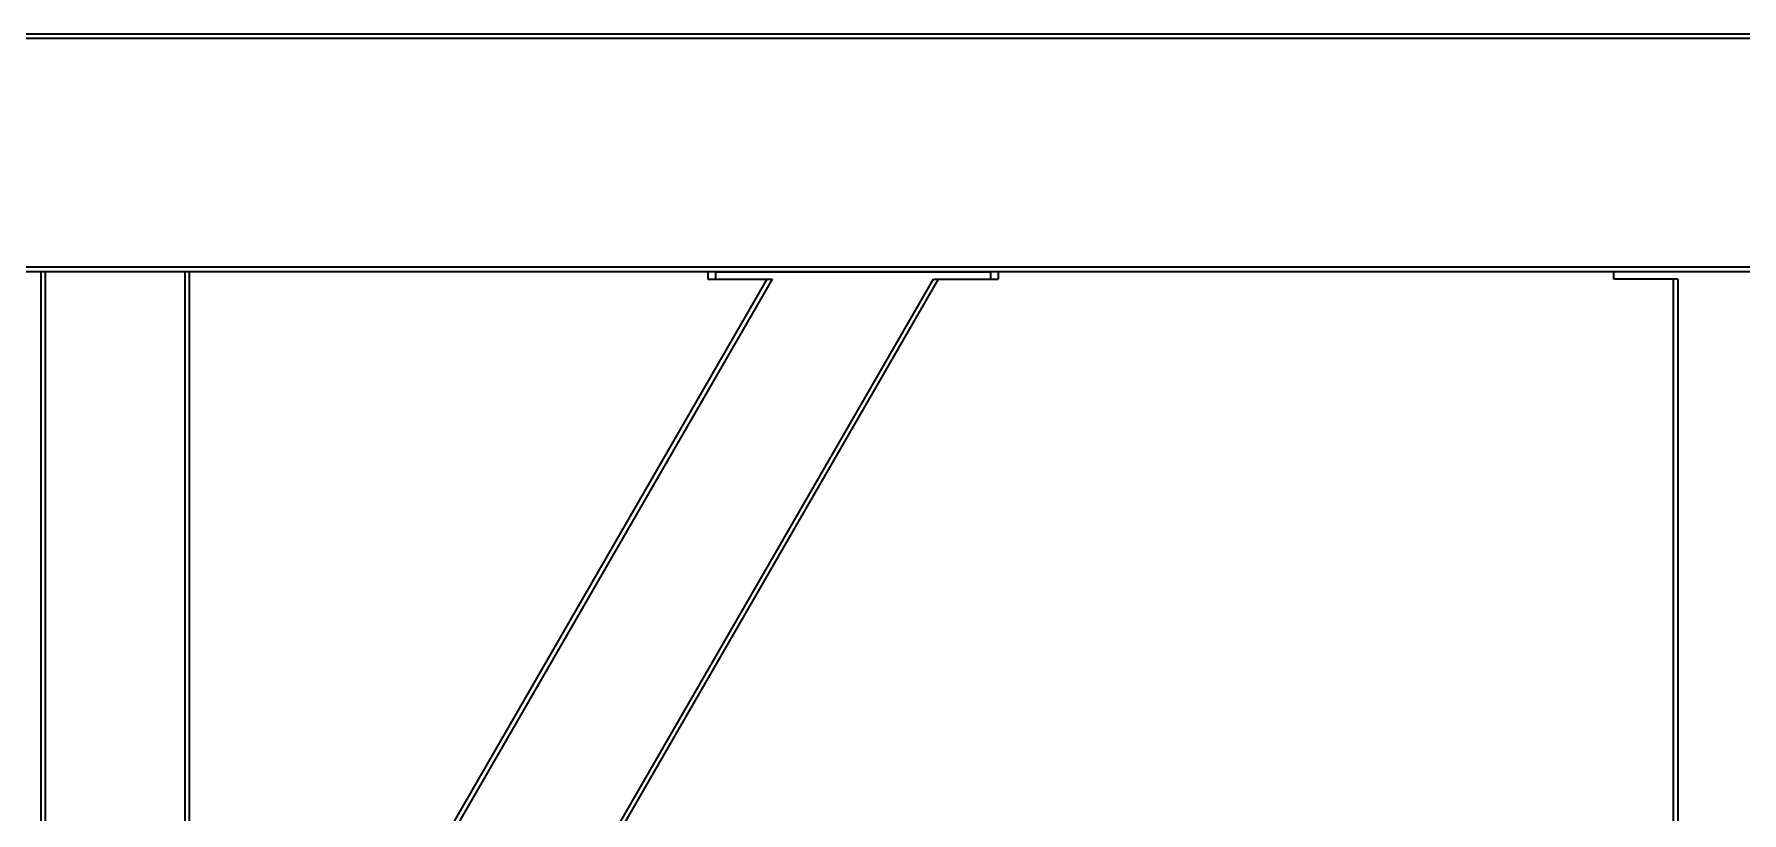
# Model space of a CAD drawing. Header units: millimetres. Extents: x 32496 to 166256, y 3504 to 23939.
# Drawn here: x 48975 to 50126, y 13032 to 13557 of the extents above; entities that cross this region are included whole.
import ezdxf

# ---------------------------------------------------------------- set-up
doc = ezdxf.new("R2010")
doc.units = ezdxf.units.MM
doc.layers.get('0').update_dxf_attribs({"lineweight": 35})

msp = doc.modelspace()

# ---------------------------------------------------------------- linework, layer by layer
at = {"linetype": 'Continuous'}
for p, q in [((52008.64, 13556.575), (40172.64, 13556.575)), ((52132.64, 13553.575), (40172.64, 13553.575)), ((52132.64, 13399.575), (40172.64, 13399.575)), ((52132.64, 13396.575), (40172.64, 13396.575)), ((49079.64, 13396.575), (48979.64, 13396.575)), ((48979.64, 13396.575), (48979.64, 10877.575)), ((48982.64, 13396.575), (48982.64, 10877.575)), ((49076.64, 13396.575), (49076.64, 10877.575)), ((49079.64, 13396.575), (49079.64, 12765.112)), ((49429.17, 13396.575), (49429.17, 13391.575)), ((49434.17, 13396.575), (49619.64, 13396.575)), ((49434.17, 13396.575), (49434.17, 13391.575)), ((49619.64, 13396.575), (49619.64, 13391.575)), ((49624.64, 13396.575), (49624.64, 13391.575)), ((50219.64, 13396.575), (50039.64, 13396.575)), ((50039.64, 13391.575), (50039.64, 13396.575)), ((49084.64, 12725.55), (49469.17, 13391.575)), ((49084.64, 12719.55), (49472.634, 13391.575)), ((49084.64, 12531.55), (49581.176, 13391.575)), ((49084.64, 12525.55), (49584.64, 13391.575)), ((49429.17, 13391.575), (49472.634, 13391.575)), ((49581.176, 13391.575), (49624.64, 13391.575)), ((50082.64, 13391.575), (50039.64, 13391.575)), ((50079.64, 13391.575), (50079.64, 10882.575)), ((50082.64, 13391.575), (50082.64, 10882.575))]:
    msp.add_line(p, q, dxfattribs=at)

doc.saveas('drawing.dxf')
